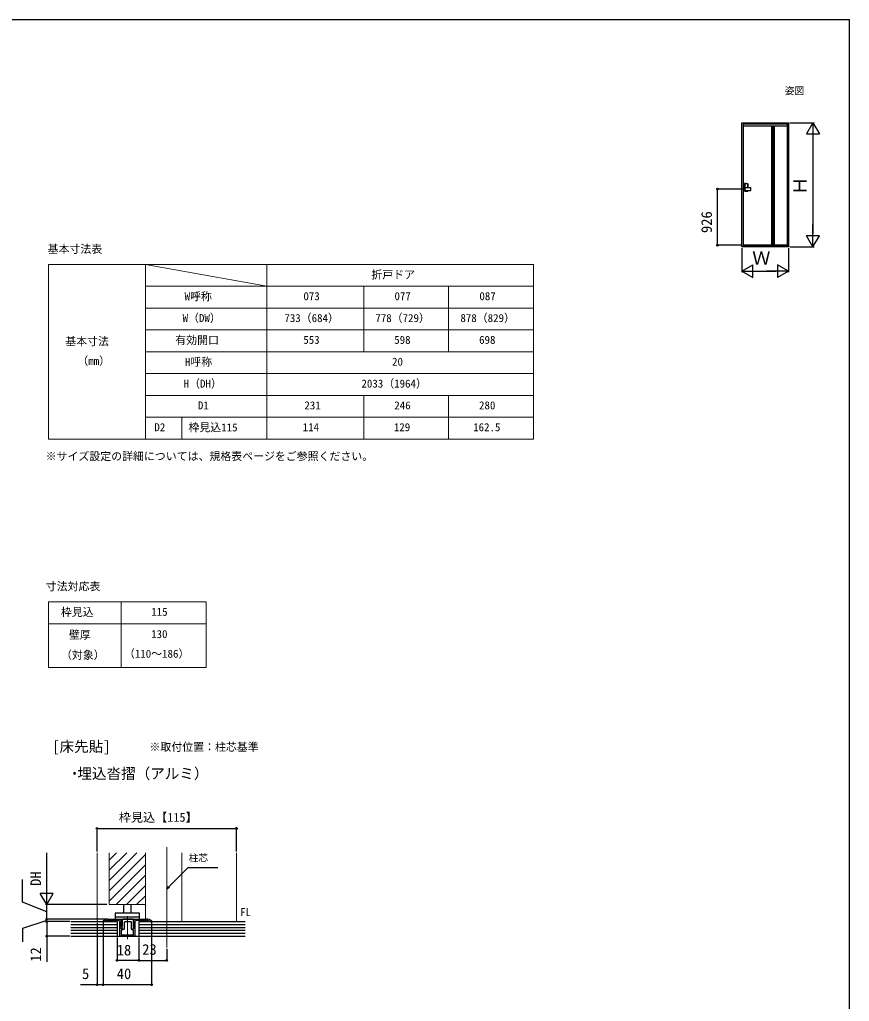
# Model space of a CAD drawing. Units: millimetres, scale not verified. Extents: x -525 to 525, y -783 to 779.
# Drawn here: x -159 to 525, y -62 to 747 of the extents above; entities that cross this region are included whole.
import ezdxf
from ezdxf.enums import TextEntityAlignment as Align

# ---------------------------------------------------------------- set-up
doc = ezdxf.new("R2010")
doc.units = ezdxf.units.MM
doc.header["$LTSCALE"] = 4
doc.layers.add('0-1_TABLE1', color=7, linetype='Continuous', lineweight=18)
doc.layers.add('0-5_YKK_12', color=2, linetype='Continuous', lineweight=18)
for name, color, linetype in [('0-2_USER1', 3, 'Continuous'), ('0-3_YKK_11', 7, 'Continuous'), ('0-6_YKK_13', 4, 'Continuous'), ('0-7_YKK_A1', 4, 'Continuous'), ('0-8_YKK_D', 6, 'Continuous'), ('0-9_YKK_ZWAK', 7, 'Continuous'), ('0-A_YSS_K', 3, 'Continuous')]:
    doc.layers.add(name, color=color, linetype=linetype)
doc.styles.add('ＭＳ ゴシック', font='')
doc.styles.get('ＭＳ ゴシック').set_extended_font_data('MS Gothic')

msp = doc.modelspace()

# ---------------------------------------------------------------- linework, layer by layer
at = {"layer": '0-1_TABLE1'}
for p, q in [((-135.406, 545.019), (264.594, 545.019)), ((-135.406, 545.019), (-135.406, 401.019)), ((-55.406, 545.019), (44.594, 527.019)), ((-55.406, 545.019), (-55.406, 401.019)), ((44.594, 545.019), (44.594, 401.019)), ((264.594, 545.019), (264.594, 401.019)), ((-55.406, 527.019), (264.594, 527.019)), ((124.594, 527.019), (124.594, 473.019)), ((194.594, 527.019), (194.594, 473.019)), ((-55.406, 509.019), (264.594, 509.019)), ((-55.406, 491.019), (264.594, 491.019)), ((-55.406, 473.019), (264.594, 473.019)), ((-55.406, 455.019), (264.594, 455.019)), ((-55.406, 437.019), (264.594, 437.019)), ((124.594, 437.019), (124.594, 401.019)), ((194.594, 437.019), (194.594, 401.019)), ((-55.406, 419.019), (264.594, 419.019)), ((-25.406, 419.019), (-25.406, 401.019)), ((-135.406, 401.019), (264.594, 401.019)), ((-135.406, 266.883), (-5.406, 266.883)), ((-135.406, 266.883), (-135.406, 212.883)), ((-75.406, 266.883), (-75.406, 212.883)), ((-5.406, 266.883), (-5.406, 212.883)), ((-135.406, 248.883), (-5.406, 248.883)), ((-135.406, 212.883), (-5.406, 212.883))]:
    msp.add_line(p, q, dxfattribs=at)
at = {"layer": '0-3_YKK_11'}
for p, q in [((-72.211, 3.357), (-72.511, 3.057)), ((-67.111, 3.057), (-67.411, 3.357)), ((-74.686, -0.362), (-74.511, -0.089)), ((-74.535, -1.643), (-74.598, -1.643)), ((-74.535, -1.643), (-74.323, -1.131)), ((-65.298, -1.131), (-65.086, -1.643)), ((-65.111, -0.089), (-64.935, -0.362))]:
    msp.add_line(p, q, dxfattribs=at)
for points in [[(-89.231, 3.413), (-89.406, 3.357), (-90.308, 3.357), (-90.308, 3.599), (-90.126, 3.985)], [(-86.308, 5.357), (-75.608, 5.357), (-75.608, -0.548), (-75.11, -1.046), (-75.358, -1.643)], [(-64.008, 3.357), (-64.008, -8.643), (-70.308, -8.643), (-76.608, -8.643), (-76.608, 3.357), (-77.608, 4.357), (-86.308, 4.357)], [(-74.598, -1.643), (-74.748, -2.005), (-73.898, -2.855), (-73.686, -2.943), (-72.811, -2.943), (-72.511, -2.643), (-72.511, 3.057)], [(-65.111, -0.089), (-65.111, 2.357), (-65.111, 4.857), (-65.611, 5.357), (-74.011, 5.357), (-74.511, 4.857), (-74.511, 2.357), (-74.511, -0.089)], [(-72.211, 3.357), (-69.811, 3.357), (-67.411, 3.357)], [(-67.111, 3.057), (-67.111, -2.643), (-66.811, -2.943), (-65.935, -2.943), (-65.723, -2.855), (-64.873, -2.005), (-65.023, -1.643), (-65.086, -1.643)], [(-65.258, -1.643), (-65.505, -1.046), (-65.008, -0.548), (-65.008, 5.357), (-54.308, 5.357)], [(-54.308, 4.357), (-63.008, 4.357), (-64.008, 3.357)], [(-50.489, 3.985), (-50.308, 3.599), (-50.308, 3.357), (-51.209, 3.357), (-51.385, 3.413)], [(-75.358, -2.243), (-75.208, -2.243), (-74.558, -2.893), (-74.558, -3.643), (-75.408, -3.643), (-75.408, -7.643), (-70.766, -7.643), (-70.583, -7.763), (-70.033, -7.763), (-69.849, -7.643), (-65.208, -7.643), (-65.208, -3.643), (-66.058, -3.643), (-66.058, -2.893), (-65.408, -2.243), (-65.258, -2.243)], [(-74.686, -0.362), (-74.748, -0.705), (-74.323, -1.131)], [(-65.298, -1.131), (-64.873, -0.705), (-64.935, -0.362)]]:
    msp.add_lwpolyline(points, dxfattribs=at)
for centre, radius, start, end in [((-86.308, -0.643), 6, 90, 129.5212), ((-86.308, -0.643), 5, 90, 125.77483), ((-54.308, -0.643), 6, 50.4788, 90), ((-54.308, -0.643), 5, 54.22517, 90), ((-75.358, -1.943), 0.3, 90, 270), ((-65.258, -1.943), 0.3, 270, 90)]:
    msp.add_arc(centre, radius, start, end, dxfattribs=at)
at = {"layer": '0-5_YKK_12'}
for p, q in [((-95.308, 60.057), (-95.308, 3.357)), ((-85.308, 54.089), (-79.34, 60.057)), ((-85.308, 45.603), (-70.854, 60.057)), ((-85.308, 37.118), (-62.369, 60.057)), ((-85.308, 28.633), (-55.308, 58.633)), ((-55.309, 60.057), (-55.308, 3.356)), ((-37.808, 64.62), (-37.808, -17.963)), ((-25.309, 60.057), (-25.308, 3.357)), ((19.692, 60.057), (19.692, 3.357)), ((-85.308, 20.148), (-55.308, 50.148)), ((-79.613, 17.357), (-55.308, 41.662)), ((-71.128, 17.357), (-55.308, 33.177)), ((-62.643, 17.357), (-55.308, 24.692)), ((-70.308, 7.857), (-70.308, -11.143)), ((-25.309, 3.357), (-55.308, 3.356))]:
    msp.add_line(p, q, dxfattribs=at)
msp.add_lwpolyline([(-55.308, 60.057), (-55.308, 17.357), (-85.308, 17.357), (-85.308, 60.057)], dxfattribs=at)
at = {"layer": '0-6_YKK_13'}
for p, q in [((-73.308, 10.357), (-73.308, 17.357)), ((-67.308, 17.357), (-67.308, 10.357)), ((-80.308, 10.357), (-80.308, 7.357)), ((-60.308, 10.357), (-80.308, 10.357)), ((-60.308, 7.357), (-60.308, 10.357)), ((-80.308, 7.357), (-80.308, 5.357)), ((-80.308, 7.357), (-60.308, 7.357)), ((-80.308, 5.357), (-60.308, 5.357)), ((-60.308, 5.357), (-60.308, 7.357))]:
    msp.add_line(p, q, dxfattribs=at)
at = {"layer": '0-7_YKK_A1'}
for p, q in [((437.3, 661.6), (437.3, 559.55)), ((473.8, 660.6), (437.3, 660.6)), ((437.525, 659.15), (473.575, 659.15)), ((437.525, 659.15), (437.525, 560.75)), ((460.925, 659.15), (460.925, 560.75)), ((461.9, 659.15), (461.9, 560.75)), ((462.875, 659.15), (462.875, 560.75)), ((473.575, 659.15), (473.575, 560.75)), ((473.8, 661.6), (473.8, 559.55)), ((437.525, 612.62), (437.525, 612.715)), ((437.525, 612.62), (437.525, 612.43)), ((437.525, 612.43), (437.525, 612.335)), ((437.525, 606.87), (437.525, 606.965)), ((437.525, 606.87), (437.525, 606.68)), ((438.88, 607.05), (438.425, 607.05)), ((438.65, 605.525), (438.65, 611.525)), ((438.685, 611.441), (438.685, 605.609)), ((438.749, 605.9), (438.749, 608.2)), ((438.75, 611.625), (441.3, 611.625)), ((440.025, 611.541), (438.785, 611.541)), ((438.799, 605.9), (438.799, 608.2)), ((438.849, 608.3), (443.649, 608.3)), ((438.849, 608.25), (443.649, 608.25)), ((440.025, 611.541), (441.265, 611.541)), ((441.365, 611.441), (441.365, 608.3)), ((441.4, 608.3), (441.4, 611.525)), ((443.699, 605.9), (443.699, 608.2)), ((443.749, 605.9), (443.749, 608.2)), ((437.525, 606.68), (437.525, 606.585)), ((438.75, 605.425), (441.3, 605.425)), ((440.025, 605.509), (438.785, 605.509)), ((438.849, 605.85), (443.649, 605.85)), ((438.849, 605.8), (443.649, 605.8)), ((440.025, 605.509), (441.265, 605.509)), ((441.365, 605.8), (441.365, 605.609)), ((441.4, 605.525), (441.4, 605.8)), ((437.3, 559.55), (436.3, 559.55)), ((473.8, 560.3), (437.3, 560.3)), ((437.3, 559.7), (473.8, 559.7)), ((473.575, 560.75), (437.525, 560.75))]:
    msp.add_line(p, q, dxfattribs=at)
msp.add_lwpolyline([(436.3, 559.55), (436.3, 661.6), (474.8, 661.6), (474.8, 559.55), (473.8, 559.55)], dxfattribs=at)
for centre, radius, start, end in [((438.75, 611.525), 0.1, 90, 180), ((438.785, 611.441), 0.1, 90, 180), ((438.849, 608.2), 0.1, 90, 180), ((438.849, 608.2), 0.05, 90, 180), ((441.265, 611.441), 0.1, 0, 90), ((441.3, 611.525), 0.1, 0, 90), ((443.649, 608.2), 0.1, 0, 90), ((443.649, 608.2), 0.05, 0, 90), ((438.75, 605.525), 0.1, 180, 270), ((438.785, 605.609), 0.1, 180, 270), ((438.849, 605.9), 0.1, 180, 270), ((438.849, 605.9), 0.05, 180, 270), ((441.265, 605.609), 0.1, 270, 0), ((441.3, 605.525), 0.1, 270, 0), ((443.649, 605.9), 0.05, 270, 0), ((443.649, 605.9), 0.1, 270, 0)]:
    msp.add_arc(centre, radius, start, end, dxfattribs=at)
at = {"layer": '0-8_YKK_D'}
for p, q in [((475.8, 661.6), (496, 661.6)), ((495, 661.6), (489.75, 652.507)), ((495, 661.6), (500.25, 652.507)), ((495, 661.6), (495, 643.413)), ((489.75, 652.507), (500.25, 652.507)), ((495, 651.1), (495, 570.05)), ((437.625, 607.05), (415.3, 607.05)), ((416.3, 560.75), (416.3, 607.05)), ((495, 559.55), (495, 577.737)), ((495, 559.55), (489.75, 568.643)), ((500.25, 568.643), (489.75, 568.643)), ((495, 559.55), (500.25, 568.643)), ((436.35, 560.75), (415.3, 560.75)), ((436.3, 558.45), (436.3, 538.45)), ((474.8, 558.45), (474.8, 538.45)), ((475.8, 559.55), (496, 559.55)), ((436.3, 539.45), (445.393, 544.7)), ((445.393, 534.2), (445.393, 544.7)), ((474.8, 539.45), (465.707, 544.7)), ((465.707, 544.7), (465.707, 534.2)), ((436.3, 539.45), (445.393, 534.2)), ((436.3, 539.45), (454.487, 539.45)), ((446.8, 539.45), (464.3, 539.45)), ((474.8, 539.45), (456.613, 539.45)), ((474.8, 539.45), (465.707, 534.2)), ((-95.308, 61.057), (-95.308, 81.057)), ((19.692, 61.057), (19.692, 81.057)), ((-95.308, 80.057), (19.692, 80.057)), ((-136.794, 27.857), (-136.794, 60.057)), ((-136.794, 17.357), (-136.794, 35.543)), ((-136.794, 17.357), (-142.044, 26.45)), ((-131.544, 26.45), (-142.044, 26.45)), ((-136.794, 17.357), (-131.544, 26.45)), ((-87.311, 17.357), (-137.794, 17.357)), ((-123.532, 17.357), (-137.794, 17.357)), ((-136.794, 5.357), (-136.794, 17.357)), ((-86.811, 5.357), (-137.794, 5.357)), ((-86.811, 5.357), (-137.794, 5.357)), ((-117.794, 3.357), (-137.794, 3.357)), ((-117.794, 3.357), (-137.794, 3.357)), ((-136.794, 5.357), (-136.794, 7.907)), ((-136.794, 3.357), (-136.794, 5.357)), ((-136.794, 3.357), (-136.794, 5.357)), ((-136.794, 3.357), (-136.794, 0.807)), ((-95.308, 2.357), (-95.308, -49.643)), ((-90.308, 2.557), (-90.308, -49.643)), ((-90.308, 2.557), (-90.308, -49.643)), ((-50.308, 2.557), (-50.308, -49.643)), ((-117.794, -8.643), (-137.794, -8.643)), ((-78.811, -9.643), (-78.811, -29.643)), ((-60.811, -9.643), (-60.811, -29.643)), ((-60.811, -9.643), (-60.811, -29.643)), ((-37.808, -18.963), (-37.808, -29.643)), ((-60.811, -28.643), (-78.811, -28.643)), ((-60.811, -28.643), (-37.808, -28.643)), ((-50.308, -48.643), (-90.308, -48.643))]:
    msp.add_line(p, q, dxfattribs=at)
for points in [[(-37.808, 30.108), (-36.004, 31.911), (-20.043, 47.873), (4.349, 47.873)], [(-136.794, 11.357), (-156.794, 19.41), (-156.794, 38.137)], [(-35.521, 31.428), (-37.808, 30.108), (-36.488, 32.394)], [(-136.794, 4.357), (-156.794, -2.237), (-156.794, -13.192)], [(-136.794, 3.357), (-136.794, -8.643), (-136.794, -29.921)], [(-90.308, -48.643), (-95.308, -48.643), (-108.812, -48.643)]]:
    msp.add_lwpolyline(points, dxfattribs=at)
for centre in [(416.3, 607.05), (416.3, 560.75), (-95.308, 80.057), (19.692, 80.057), (-136.794, 5.357), (-136.794, 5.357), (-136.794, 3.357), (-136.794, 3.357), (-136.794, -8.643), (-78.811, -28.643), (-60.811, -28.643), (-60.811, -28.643), (-37.808, -28.643), (-95.308, -48.643), (-90.308, -48.643), (-90.308, -48.643), (-50.308, -48.643)]:
    msp.add_circle(centre, 0.637, dxfattribs=at)
at = {"layer": '0-9_YKK_ZWAK'}
msp.add_line((-525, 746.7), (525, 746.7), dxfattribs=at)
msp.add_lwpolyline([(-525, -783.3), (525, -783.3), (525, 746.7)], dxfattribs=at)
at = {"layer": '0-A_YSS_K'}
for p, q in [((-116.794, 3.357), (-78.811, 3.357)), ((-116.794, 0.957), (-78.811, 0.957)), ((-78.811, 3.357), (-78.811, -8.643)), ((-60.811, 3.357), (26.812, 3.357)), ((-60.811, 3.357), (-60.811, -8.643)), ((-60.811, 0.957), (26.812, 0.957)), ((-116.794, -1.443), (-78.811, -1.443)), ((-116.794, -3.843), (-78.811, -3.843)), ((-116.794, -6.243), (-78.811, -6.243)), ((-60.811, -1.443), (26.812, -1.443)), ((-60.811, -3.843), (26.812, -3.843)), ((-60.811, -6.243), (26.812, -6.243)), ((-116.794, -8.643), (26.812, -8.643))]:
    msp.add_line(p, q, dxfattribs=at)

# ---------------------------------------------------------------- texts
at = {"layer": '0-1_TABLE1', "style": 'ＭＳ ゴシック'}
for s, p in [('折戸ドア', (130.918, 531.263)), ('W呼称', (-23.099, 513.314)), ('073', (74.878, 513.519)), ('077', (149.955, 513.519)), ('087', (219.955, 513.519)), ('W（DW）', (-24.761, 495.468)), ('733（684）', (59.179, 495.468)), ('778（729）', (134.179, 495.468)), ('878（829）', (204.307, 495.468)), ('基本寸法', (-121.485, 476.326)), ('有効開口', (-30.821, 477.289)), ('553', (74.776, 477.519)), ('598', (149.75, 477.519)), ('698', (219.725, 477.519)), ('（mm）', (-111.539, 460.15)), ('H呼称', (-22.843, 459.314)), ('20', (147.946, 459.519)), ('H（DH）', (-23.841, 441.468)), ('2033（1964）', (122.736, 441.468)), ('D1', (-12.13, 423.519)), ('231', (75.671, 423.519)), ('246', (149.802, 423.519)), ('280', (219.674, 423.519)), ('D2', (-48.025, 405.519)), ('枠見込115', (-19.886, 405.34)), ('114', (74.29, 405.519)), ('129', (149.444, 405.519)), ('162.5', (214.816, 405.519)), ('枠見込', (-125.068, 253.204)), ('115', (-50.582, 253.383)), ('壁厚', (-118.471, 234.497)), ('130', (-50.684, 235.008)), ('（対象）', (-125.017, 217.809)), ('（110～186）', (-73.108, 218.832))]:
    msp.add_text(s, height=6.598, dxfattribs=at).set_placement(p, align=Align.BOTTOM_LEFT)
at = {"layer": '0-2_USER1', "style": 'ＭＳ ゴシック'}
for s, height, p in [('姿図', 5.865, (471.727, 683.336)), ('基本寸法表', 6.598, (-136.019, 552.382)), ('※サイズ設定の詳細については、規格表ページをご参照ください。', 6.598, (-137.633, 381.582)), ('寸法対応表', 6.598, (-137.531, 274.349)), ('[床先貼]', 8.798, (-132.171, 140.584)), ('※取付位置：柱芯基準', 6.598, (-52.035, 142.01)), ('埋込沓摺（アルミ）', 8.798, (-111.417, 118.334)), ('FL', 6.598, (22.67, 5.878))]:
    msp.add_text(s, height=height, dxfattribs=at).set_placement(p, align=Align.BOTTOM_LEFT)
at = {"layer": '0-2_USER1', "style": 'ＭＳ ゴシック', "width": 0.9}
msp.add_text('・', height=8.798, dxfattribs=at).set_placement((-119.217, 118.334), align=Align.BOTTOM_LEFT)
at = {"layer": '0-8_YKK_D', "style": 'ＭＳ ゴシック'}
for s, height, p in [('Ｈ', 11, (493, 602.223)), ('926', 8.798, (414.3, 570.809)), ('DH', 8.798, (-138.794, 32.741)), ('12', 8.798, (-138.794, -29.762))]:
    msp.add_text(s, height=height, rotation=90, dxfattribs=at).set_placement(p, align=Align.BOTTOM_LEFT)
for s, height, p in [('Ｗ', 11, (444.897, 541.45)), ('枠見込【115】', 7.331, (-77.325, 83.42)), ('柱芯', 5.865, (-19.713, 51.081)), ('18', 8.798, (-79.049, -27.143)), ('23', 8.798, (-58.036, -26.643)), ('5', 8.798, (-107.698, -46.643)), ('40', 8.798, (-79.035, -46.643))]:
    msp.add_text(s, height=height, dxfattribs=at).set_placement(p, align=Align.BOTTOM_LEFT)

doc.saveas('drawing.dxf')
